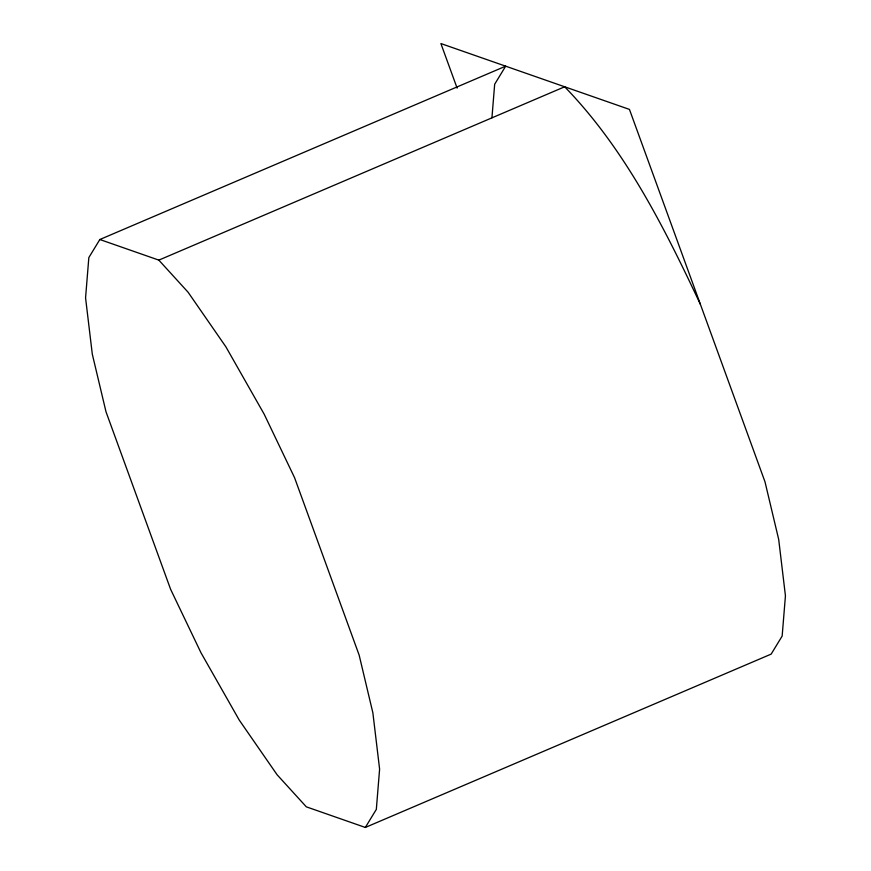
<?xml version="1.0" encoding="UTF-8"?>
<svg xmlns="http://www.w3.org/2000/svg" width="871" height="871" viewBox="0 0 871 871"><rect width="100%" height="100%" fill="white"/><g stroke="black" fill="none" stroke-linecap="round" stroke-linejoin="round"><path stroke-width="1.31" d="M491.941 117.781L494.674 84.226L505.67 66.174L99.838 239.514L88.842 257.566L85.565 297.838L92.304 354.17L106.001 411.787L170.618 589.319L200.983 652.76L239.264 720.11L277.087 774.744L306.331 806.84L365.33 827.45L771.162 654.11L782.158 636.07L785.435 595.797L778.696 539.454L764.999 481.837L629.45 109.408L440.889 43.55L457.123 88.134M365.33 827.45L376.326 809.399L379.604 769.126L372.864 712.794L359.168 655.177L294.55 477.646L264.185 414.204L225.905 346.854L188.082 292.221L158.838 260.124L99.838 239.514M158.838 260.124L564.669 86.784C624.747 148.647 664.029 227.004 700.382 304.306"/></g></svg>
